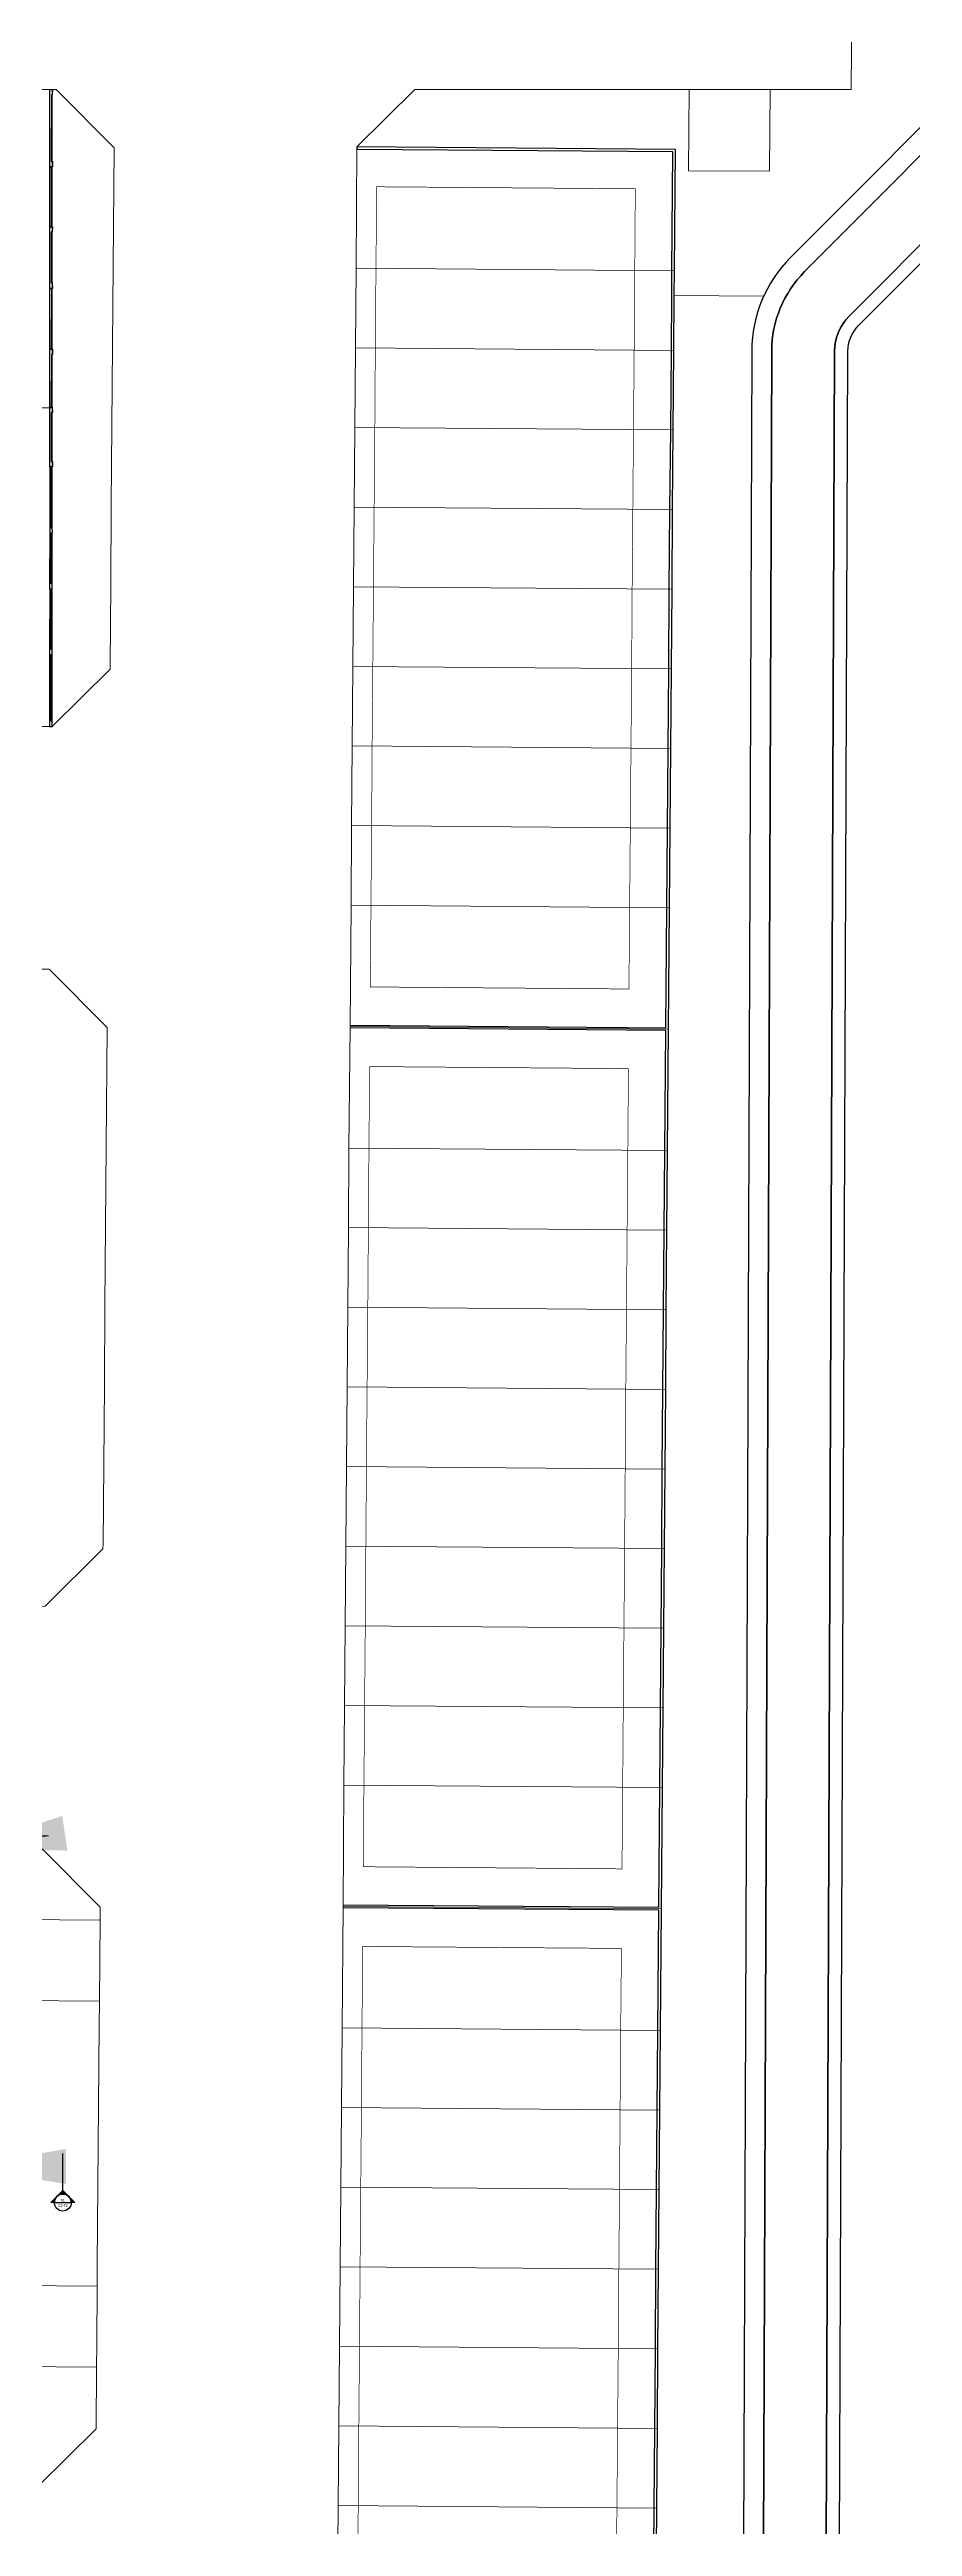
# Model space of a CAD drawing. Header units: centimetres. Extents: x -6122352 to 7132207, y -1694241 to 1947892.
# Drawn here: x 262330 to 327357, y -135533 to 51114 of the extents above; entities that cross this region are included whole.
import ezdxf
from ezdxf.enums import TextEntityAlignment as Align

# ---------------------------------------------------------------- set-up
doc = ezdxf.new("R2010")
doc.units = ezdxf.units.CM
doc.header["$MEASUREMENT"] = 0
doc.linetypes.add('XR-AR-END-SETTING OUT PLAN$0$23261-XR-AR-SI-GF$0$HIDDEN', pattern=[0.375, 0.25, -0.125])
for name, color, linetype in [('00-MI-DIM', 7, 'Continuous'), ('23585-XR-AR-BOUNDARY WALLS AND SETBACKS$0$setback', 7, 'XR-AR-END-SETTING OUT PLAN$0$23261-XR-AR-SI-GF$0$HIDDEN'), ('23585-XR-AR-DAMAC PLOT LIMITS$0$1-Utility Corridor', 44, 'Continuous'), ('@MI-REF LAYER', 7, 'Continuous')]:
    doc.layers.add(name, color=color, linetype=linetype)
for name, color, linetype, lineweight, true_color in [('08-Compound Wall-1', 7, 'Continuous', 25, 0xa80000), ('08-Compound Wall-2', 6, 'Continuous', 25, 0xff00ff), ('23585-XR-AR-DAMAC PLOT LIMITS$0$1-End units', 7, 'Continuous', 5, 0xf8991e), ('23585-XR-AR-DAMAC PLOT LIMITS$0$1-Open Space', 7, 'Continuous', 5, 0x90cf5a), ('23585-XR-AR-DAMAC PLOT LIMITS$0$1-Sikka Corridor', 7, 'Continuous', 5, 0x7f5f00), ('23585-XR-AR-DAMAC PLOT LIMITS$0$1-Utility', 7, 'Continuous', 5, 0x8db1ff)]:
    doc.layers.add(name, color=color, linetype=linetype, lineweight=lineweight, true_color=true_color)
doc.layers.add('23585-XR-AR-DAMAC PLOT LIMITS$0$1-Mid units', color=41, linetype='Continuous', lineweight=5)
doc.layers.add('A-ANNO-TEXT', color=3, linetype='Continuous', lineweight=25)
doc.styles.add('Gen-Text', font='arial.ttf', dxfattribs={"height": 2.5})
doc.styles.add('tahoma', font='tahoma.ttf')
doc.dimstyles.new('Dim Arrow Ann', dxfattribs={"dimtxt": 2.5, "dimasz": 3, "dimexe": 1.5, "dimexo": 1.5, "dimgap": 1, "dimtad": 1, "dimdec": 0, "dimlfac": 1000, "dimzin": 0, "dimdsep": 46, "dimtxsty": 'Gen-Text', "dimblk": 'ARCHTICK', "dimcen": 0, "dimclrd": 7, "dimclre": 7, "dimclrt": 7, "dimadec": 0, "dimazin": 0, "dimtfac": 1, "dimtdec": 0, "dimtofl": 0, "dimtmove": 2, "dimatfit": 3, "dimfxl": 1, "dimtolj": 1, "dimtzin": 0, "dimlwd": 0, "dimlwe": 0, "dimarcsym": 0})

# ---------------------------------------------------------------- blocks, each defined once
blk = doc.blocks.new('23585-XR-AR-BOUNDARY WALLS AND SETBACKS')
at = {"layer": '08-Compound Wall-1', "color": 3}
for points in [[(496537.81, 2769118.94), (496541.13, 2769115.9), (496541.05, 2769115.81), (496537.73, 2769118.85)], [(496541.05, 2769115.81), (496541.19, 2769115.95), (496541.48, 2769115.68), (496541.43, 2769115.62), (496544.26, 2769113.03), (496544.31, 2769113.09), (496544.61, 2769112.82), (496544.47, 2769112.68)], [(496544.56, 2769112.76), (496547.92, 2769109.67), (496547.84, 2769109.59), (496544.48, 2769112.67)], [(496547.85, 2769109.58), (496547.99, 2769109.73), (496548.28, 2769109.46), (496548.23, 2769109.4), (496551.15, 2769106.72), (496551.07, 2769106.63)], [(496551.08, 2769106.63), (496551.21, 2769106.77), (496551.51, 2769106.5), (496551.45, 2769106.44), (496554.17, 2769103.95), (496554.23, 2769104.01), (496554.52, 2769103.74), (496554.39, 2769103.59)], [(496557.84, 2769100.59), (496554.48, 2769103.67), (496554.4, 2769103.58), (496557.76, 2769100.5)], [(496557.77, 2769100.49), (496561.18, 2769097.36), (496561.32, 2769097.51), (496561.02, 2769097.78), (496560.97, 2769097.72), (496558.14, 2769100.31), (496558.2, 2769100.37), (496557.9, 2769100.64)], [(496564.59, 2769094.41), (496561.27, 2769097.44), (496561.19, 2769097.36), (496564.5, 2769094.32)]]:
    blk.add_lwpolyline(points, close=True, dxfattribs=at)
at = {"layer": '08-Compound Wall-2'}
for points in [[(496703.11, 2769029.34), (496698.72, 2769033.43), (496694.33, 2769037.51), (496689.93, 2769041.6), (496685.54, 2769045.69), (496681.15, 2769049.78), (496676.76, 2769053.86), (496672.36, 2769057.95), (496665.67, 2769064.19), (496658.97, 2769070.42), (496654.58, 2769074.51), (496650.19, 2769078.6), (496645.79, 2769082.68), (496641.4, 2769086.77), (496637.01, 2769090.86), (496632.62, 2769094.94), (496628.22, 2769099.03), (496623.83, 2769103.12), (496617.13, 2769109.36), (496610.44, 2769115.59), (496606.04, 2769119.68), (496601.65, 2769123.76), (496597.26, 2769127.85), (496592.87, 2769131.94), (496588.47, 2769136.03), (496584.08, 2769140.11), (496579.69, 2769144.2), (496576.67, 2769147.01), (496575.3, 2769148.29), (496568.6, 2769154.52), (496552.25, 2769136.95), (496552.4, 2769136.82)], [(496600.71, 2769091.86), (496616.92, 2769109.28), (496610.3, 2769115.44), (496605.91, 2769119.53), (496601.51, 2769123.62), (496597.12, 2769127.71), (496592.73, 2769131.79), (496588.34, 2769135.88), (496583.95, 2769139.97), (496579.56, 2769144.06), (496576.53, 2769146.87), (496575.16, 2769148.14), (496568.61, 2769154.24), (496552.4, 2769136.82)], [(496537.51, 2769119.21), (496537.57, 2769119.27), (496537.86, 2769119), (496537.73, 2769118.86), (496533.42, 2769122.8), (496533.56, 2769122.94), (496533.85, 2769122.67), (496533.8, 2769122.62), (496537.51, 2769119.21)], [(496665.46, 2769064.11), (496658.83, 2769070.27), (496654.44, 2769074.36), (496650.05, 2769078.45), (496645.66, 2769082.54), (496641.26, 2769086.62), (496636.87, 2769090.71), (496632.48, 2769094.8), (496628.09, 2769098.89), (496623.7, 2769102.97), (496617.07, 2769109.14), (496600.86, 2769091.72)], [(496564.89, 2769094.13), (496564.94, 2769094.19), (496564.65, 2769094.46), (496564.51, 2769094.31), (496568.81, 2769090.37), (496568.95, 2769090.52), (496568.65, 2769090.79), (496568.6, 2769090.73), (496564.89, 2769094.13)], [(496665.46, 2769064.11), (496649.24, 2769046.69)], [(496665.6, 2769063.97), (496649.39, 2769046.55)], [(496697.7, 2769001.58), (496713.92, 2769019.01), (496707.37, 2769025.1), (496702.97, 2769029.19), (496698.58, 2769033.28), (496694.19, 2769037.37), (496689.8, 2769041.46), (496685.4, 2769045.54), (496681.01, 2769049.63), (496676.62, 2769053.72), (496672.23, 2769057.8), (496665.6, 2769063.97)]]:
    blk.add_lwpolyline(points, dxfattribs=at)
at = {"layer": '23585-XR-AR-BOUNDARY WALLS AND SETBACKS$0$setback', "ltscale": 40, "const_width": 0.05}
for points in [[(496599.61, 2769094.93), (496612.89, 2769109.2), (496608.39, 2769113.39), (496604, 2769117.48), (496599.61, 2769121.57), (496595.22, 2769125.66), (496590.82, 2769129.74), (496586.43, 2769133.83), (496582.04, 2769137.92), (496577.65, 2769142.01), (496574.63, 2769144.82), (496573.25, 2769146.1), (496568.75, 2769150.28), (496555.47, 2769136.01), (496559.97, 2769131.82), (496564.36, 2769127.73), (496568.76, 2769123.65), (496573.15, 2769119.56), (496577.54, 2769115.47), (496581.93, 2769111.38), (496586.32, 2769107.29), (496590.72, 2769103.21), (496595.11, 2769099.12)], [(496652.54, 2769045.67), (496657.04, 2769041.48), (496661.43, 2769037.4), (496665.82, 2769033.31), (496670.21, 2769029.22), (496674.61, 2769025.13), (496679, 2769021.04), (496683.39, 2769016.96), (496687.78, 2769012.87), (496692.17, 2769008.78), (496696.67, 2769004.59), (496709.96, 2769018.87), (496705.46, 2769023.05), (496701.07, 2769027.14), (496696.67, 2769031.23), (496692.28, 2769035.32), (496687.89, 2769039.41), (496683.5, 2769043.49), (496679.11, 2769047.58), (496674.71, 2769051.67), (496670.32, 2769055.75), (496665.82, 2769059.95)]]:
    blk.add_lwpolyline(points, close=True, dxfattribs=at)
blk.add_lwpolyline([(496661.43, 2769064.03), (496648.14, 2769049.76), (496643.64, 2769053.95), (496639.25, 2769058.04), (496634.86, 2769062.13), (496630.47, 2769066.21), (496626.07, 2769070.3), (496621.68, 2769074.39), (496617.29, 2769078.48), (496612.9, 2769082.56), (496608.5, 2769086.65), (496604, 2769090.84), (496617.29, 2769105.12), (496621.79, 2769100.93), (496626.18, 2769096.84), (496630.57, 2769092.75), (496634.96, 2769088.66), (496639.36, 2769084.57), (496643.75, 2769080.49), (496648.14, 2769076.4), (496652.53, 2769072.31), (496656.93, 2769068.22), (496661.43, 2769064.03)], dxfattribs=at)
blk = doc.blocks.new('A$C9d9485f6')
at = {"layer": 'A-ANNO-TEXT', "rotation": 312.4881850805905}
blk.add_blockref('23585-XR-AR-BOUNDARY WALLS AND SETBACKS', (-2377088.53, -1504219.25), dxfattribs=at)
blk = doc.blocks.new('23585-XR-AR-DAMAC PLOT LIMITS')
at = {"layer": '23585-XR-AR-DAMAC PLOT LIMITS$0$1-End units', "color": 251, "true_color": 0x636466}
for points in [[(496575.3, 2769148.29), (496558.95, 2769130.72), (496552.25, 2769136.95), (496568.6, 2769154.52)], [(496551.25, 2769106.73), (496545.07, 2769099.99), (496527.38, 2769116.2), (496533.56, 2769122.94)], [(496617.13, 2769109.36), (496600.78, 2769091.79), (496594.09, 2769098.02), (496610.44, 2769115.59)], [(496623.83, 2769103.12), (496607.48, 2769085.55), (496600.78, 2769091.79), (496617.13, 2769109.36)], [(496568.95, 2769090.52), (496562.77, 2769083.77), (496545.07, 2769099.99), (496551.25, 2769106.73)], [(496665.67, 2769064.19), (496649.32, 2769046.62), (496642.62, 2769052.85), (496658.97, 2769070.42)], [(496672.36, 2769057.95), (496656.02, 2769040.39), (496649.32, 2769046.62), (496665.67, 2769064.19)]]:
    blk.add_lwpolyline(points, close=True, dxfattribs=at)
at = {"layer": '23585-XR-AR-DAMAC PLOT LIMITS$0$1-Mid units', "color": 251, "true_color": 0x636466}
for points in [[(496576.67, 2769147.01), (496579.69, 2769144.2), (496563.34, 2769126.64), (496558.95, 2769130.72), (496575.3, 2769148.29)], [(496584.08, 2769140.11), (496567.73, 2769122.55), (496563.34, 2769126.64), (496579.69, 2769144.2)], [(496588.47, 2769136.03), (496572.13, 2769118.46), (496567.73, 2769122.55), (496584.08, 2769140.11)], [(496592.87, 2769131.94), (496576.52, 2769114.37), (496572.13, 2769118.46), (496588.47, 2769136.03)], [(496597.26, 2769127.85), (496580.91, 2769110.28), (496576.52, 2769114.37), (496592.87, 2769131.94)], [(496601.65, 2769123.76), (496585.3, 2769106.2), (496580.91, 2769110.28), (496597.26, 2769127.85)], [(496606.04, 2769119.68), (496589.69, 2769102.11), (496585.3, 2769106.2), (496601.65, 2769123.76)], [(496610.44, 2769115.59), (496594.09, 2769098.02), (496589.69, 2769102.11), (496606.04, 2769119.68)], [(496628.22, 2769099.03), (496611.87, 2769081.47), (496607.48, 2769085.55), (496623.83, 2769103.12)], [(496632.62, 2769094.94), (496616.27, 2769077.38), (496611.87, 2769081.47), (496628.22, 2769099.03)], [(496637.01, 2769090.86), (496620.66, 2769073.29), (496616.27, 2769077.38), (496632.62, 2769094.94)], [(496641.4, 2769086.77), (496625.05, 2769069.2), (496620.66, 2769073.29), (496637.01, 2769090.86)], [(496645.79, 2769082.68), (496629.44, 2769065.12), (496625.05, 2769069.2), (496641.4, 2769086.77)], [(496650.19, 2769078.6), (496633.84, 2769061.03), (496629.44, 2769065.12), (496645.79, 2769082.68)], [(496654.58, 2769074.51), (496638.23, 2769056.94), (496633.84, 2769061.03), (496650.19, 2769078.6)], [(496658.97, 2769070.42), (496642.62, 2769052.85), (496638.23, 2769056.94), (496654.58, 2769074.51)], [(496676.76, 2769053.86), (496660.41, 2769036.3), (496656.02, 2769040.39), (496672.36, 2769057.95)], [(496681.15, 2769049.78), (496664.8, 2769032.21), (496660.41, 2769036.3), (496676.76, 2769053.86)], [(496685.54, 2769045.69), (496669.19, 2769028.12), (496664.8, 2769032.21), (496681.15, 2769049.78)], [(496689.93, 2769041.6), (496673.58, 2769024.03), (496669.19, 2769028.12), (496685.54, 2769045.69)], [(496694.33, 2769037.51), (496677.98, 2769019.95), (496673.58, 2769024.03), (496689.93, 2769041.6)], [(496698.72, 2769033.43), (496682.37, 2769015.86), (496677.98, 2769019.95), (496694.33, 2769037.51)], [(496703.11, 2769029.34), (496686.76, 2769011.77), (496682.37, 2769015.86), (496698.72, 2769033.43)]]:
    blk.add_lwpolyline(points, close=True, dxfattribs=at)
at = {"layer": '23585-XR-AR-DAMAC PLOT LIMITS$0$1-Open Space', "color": 251, "true_color": 0x636466}
blk.add_lwpolyline([(496578.49, 2769199.07), (496560.84, 2769179.8), (496574.22, 2769167.32), (496570.1, 2769162.83), (496574.61, 2769158.63), (496570.45, 2769154.16), (496565.98, 2769158.33), (496561.76, 2769153.72), (496552, 2769143.08), (496552.25, 2769136.95), (496568.6, 2769154.52), (496575.3, 2769148.29), (496576.67, 2769147.01), (496581.26, 2769151.95, -0.089425), (496580.47, 2769155.41)], format="xyb", close=True, dxfattribs=at)
blk.add_lwpolyline([(496826.64, 2768924.26), (496583.68, 2769148.51, -0.106205), (496581.26, 2769151.95), (496576.67, 2769147.01), (496579.69, 2769144.2), (496584.08, 2769140.11), (496588.47, 2769136.03), (496592.87, 2769131.94), (496597.26, 2769127.85), (496601.65, 2769123.76), (496606.04, 2769119.68), (496610.44, 2769115.59), (496617.13, 2769109.36), (496623.83, 2769103.12), (496628.22, 2769099.03), (496632.62, 2769094.94), (496637.01, 2769090.86), (496641.4, 2769086.77), (496645.79, 2769082.68), (496650.19, 2769078.6), (496654.58, 2769074.51), (496658.97, 2769070.42), (496665.67, 2769064.19), (496672.36, 2769057.95), (496676.76, 2769053.86), (496681.15, 2769049.78), (496685.54, 2769045.69), (496689.93, 2769041.6), (496694.33, 2769037.51), (496698.72, 2769033.43), (496703.11, 2769029.34)], format="xyb", dxfattribs=at)
for points in [[(496564.05, 2769100.98), (496568.44, 2769096.89), (496568.7, 2769096.65), (496568.95, 2769090.52), (496551.25, 2769106.73), (496533.56, 2769122.94), (496533.76, 2769123.16), (496539.94, 2769123.41), (496546.48, 2769117.33), (496550.87, 2769113.24), (496555.27, 2769109.15), (496559.66, 2769105.06)], [(496608.19, 2769059.9), (496612.58, 2769055.81), (496616.98, 2769051.72), (496617.23, 2769051.48), (496617.48, 2769045.34), (496616.96, 2769044.77), (496599.26, 2769060.99), (496581.57, 2769077.2), (496582.29, 2769077.99), (496588.48, 2769078.24), (496595.02, 2769072.16), (496599.41, 2769068.07), (496603.8, 2769063.98)], [(496662.38, 2769009.47), (496665.77, 2769006.31), (496666.02, 2769000.18), (496662.02, 2768995.82), (496644.33, 2769012.03), (496626.63, 2769028.24), (496630.83, 2769032.83), (496637.01, 2769033.08), (496637.72, 2769032.41), (496633.55, 2769027.94), (496638.01, 2769023.78), (496642.19, 2769028.25), (496643.55, 2769026.99), (496647.94, 2769022.9), (496652.33, 2769018.81), (496656.72, 2769014.73), (496657.91, 2769013.62), (496653.74, 2769009.15), (496658.2, 2769004.99)]]:
    blk.add_lwpolyline(points, close=True, dxfattribs=at)
at = {"layer": '23585-XR-AR-DAMAC PLOT LIMITS$0$1-Sikka Corridor', "color": 251, "true_color": 0x636466}
blk.add_lwpolyline([(496809.72, 2768958.03), (496593.74, 2769157.38), (496591.82, 2769199.68), (496590.51, 2769228.55, 0.200277), (496582.84, 2769244.81), (496556.97, 2769268.19, 0.197579), (496540.26, 2769274.19), (496502.83, 2769272.49), (496470.62, 2769271.03), (496367.31, 2769366.39), (496366.55, 2769367.1), (496363.19, 2769361.9), (496467.5, 2769265.6, 0.200283), (496469.5, 2769264.87), (496503.1, 2769266.39), (496540.54, 2769268.09, -0.197579), (496552.88, 2769263.66), (496578.75, 2769240.28, -0.200277), (496584.41, 2769228.27), (496585.72, 2769199.4), (496587.71, 2769155.73, 0.197505), (496588.59, 2769153.83), (496831.58, 2768929.56)], format="xyb", dxfattribs=at)
at = {"layer": '23585-XR-AR-DAMAC PLOT LIMITS$0$1-Utility', "color": 251, "true_color": 0x636466}
for points in [[(496574.61, 2769158.63), (496570.45, 2769154.16), (496565.98, 2769158.33), (496570.1, 2769162.83)], [(496637.72, 2769032.41), (496633.55, 2769027.94), (496638.01, 2769023.78), (496642.19, 2769028.25)], [(496661.12, 2769010.64), (496657.91, 2769013.62), (496653.74, 2769009.15), (496658.2, 2769004.99), (496662.38, 2769009.47)]]:
    blk.add_lwpolyline(points, close=True, dxfattribs=at)
at = {"layer": '23585-XR-AR-DAMAC PLOT LIMITS$0$1-Utility Corridor', "color": 251, "true_color": 0x636466}
for points in [[(496831.58, 2768929.56), (496588.59, 2769153.83, -0.197505), (496587.71, 2769155.73), (496585.72, 2769199.4), (496584.41, 2769228.27, 0.200277), (496578.75, 2769240.28), (496552.88, 2769263.66, 0.197579), (496540.54, 2769268.09), (496503.1, 2769266.39), (496469.5, 2769264.87, -0.200283), (496467.5, 2769265.6), (496363.19, 2769361.9), (496257.57, 2769459.4)], [(496256.57, 2769458.95), (496362.51, 2769361.16), (496466.82, 2769264.87, 0.200283), (496469.55, 2769263.87), (496503.15, 2769265.39), (496540.58, 2769267.09, -0.197579), (496552.21, 2769262.92), (496578.08, 2769239.54, -0.200277), (496583.41, 2769228.23), (496584.72, 2769199.35), (496586.71, 2769155.69, 0.197505), (496587.91, 2769153.1), (496830.9, 2768928.83)], [(496830.9, 2768928.83), (496587.91, 2769153.1, -0.197505), (496586.71, 2769155.69), (496584.72, 2769199.35), (496583.41, 2769228.23, 0.200277), (496578.08, 2769239.54), (496552.21, 2769262.92, 0.197579), (496540.58, 2769267.09), (496503.15, 2769265.39), (496469.55, 2769263.87, -0.200283), (496466.82, 2769264.87), (496362.51, 2769361.16), (496256.57, 2769458.95)], [(496251.85, 2769456.86), (496359.3, 2769357.68), (496463.61, 2769261.38, 0.200283), (496469.76, 2769259.14), (496503.36, 2769260.66), (496540.8, 2769262.36, -0.197579), (496549.03, 2769259.4), (496574.9, 2769236.02, -0.200277), (496578.68, 2769228.01), (496579.99, 2769199.14), (496581.97, 2769155.47, 0.197505), (496584.7, 2769149.61), (496827.67, 2768925.36)], [(496827.67, 2768925.36), (496584.7, 2769149.61, -0.197505), (496581.97, 2769155.47), (496579.99, 2769199.14), (496578.68, 2769228.01, 0.200277), (496574.9, 2769236.02), (496549.03, 2769259.4, 0.197579), (496540.8, 2769262.36), (496503.36, 2769260.66), (496469.76, 2769259.14, -0.200283), (496463.61, 2769261.38), (496359.3, 2769357.68), (496251.85, 2769456.86)], [(496250.36, 2769456.2), (496358.28, 2769356.58), (496462.59, 2769260.28, 0.200283), (496469.83, 2769257.64), (496503.43, 2769259.16), (496540.87, 2769260.86, -0.197579), (496548.03, 2769258.29), (496573.9, 2769234.91, -0.200277), (496577.18, 2769227.94), (496578.49, 2769199.07), (496580.47, 2769155.41, 0.197505), (496583.68, 2769148.51), (496826.64, 2768924.26)]]:
    blk.add_lwpolyline(points, format="xyb", dxfattribs=at)
blk = doc.blocks.new('A$Cf093b529')
at = {"layer": 'A-ANNO-TEXT'}
blk.add_blockref('23585-XR-AR-DAMAC PLOT LIMITS', (-495391.99, -2768603.44), dxfattribs=at)
blk = doc.blocks.new('_ArchTick')
at = {"color": 0, "linetype": 'ByBlock', "const_width": 0.15}
blk.add_lwpolyline([(-0.5, -0.5), (0.5, 0.5)], dxfattribs=at)
blk = doc.blocks.new('*U1873')
h = blk.add_hatch(color=94)
edge = h.paths.add_edge_path()
edge.add_line((-7.9, 0), (-11.2, 0))
edge.add_line((-11.2, 0), (0, 11.2))
edge.add_line((0, 11.2), (11.2, 0))
edge.add_line((11.2, 0), (7.9, 0))
edge.add_arc((0, 0), 7.94, 0, 180)
at = {"color": 8}
blk.add_line((0, 7.9), (0, 46), dxfattribs=at).dxf.unprotected_set("ltscale", 0)
at = {"color": 94}
blk.add_line((-7.9, 0), (7.9, 0), dxfattribs=at)
blk.add_lwpolyline([(-7.9, 0), (-11.2, 0), (0, 11.2), (11.2, 0), (7.9, 0, 1)], format="xyb", close=True, dxfattribs=at)
blk.add_circle((0, 0), 7.94, dxfattribs=at)
at = {"style": 'tahoma', "flags": 8}
for tag, p in [('VIEWNUMBER-b', (-2953.4, 0)), ('VIEWNUMBER', (0, 0))]:
    blk.add_attdef(tag, text='', height=2.5, dxfattribs=at).set_placement(p, align=Align.BOTTOM_CENTER)
for tag, p in [('SHEETNUMBER-b', (-2953.4, -1.6)), ('SHEETNUMBER', (0, -1.6))]:
    blk.add_attdef(tag, text='', height=2.5, dxfattribs=at).set_placement(p, align=Align.TOP_CENTER)

msp = doc.modelspace()

# ---------------------------------------------------------------- block references
at = {"layer": '00-MI-DIM'}
ref = msp.add_blockref('*U1873', (263334.2893, -111126.94666), dxfattribs=dict(at, xscale=80.56703663452048, yscale=80.56703663452048, zscale=80.56703663452048))
ref.add_attrib('VIEWNUMBER', '01', dxfattribs={"layer": '0', "height": 201.417592, "style": 'tahoma'}).set_placement((263334.2893, -111126.94666), align=Align.BOTTOM_CENTER)
ref.add_attrib('SHEETNUMBER', 'G2-T2', dxfattribs={"layer": '0', "height": 201.417592, "style": 'tahoma'}).set_placement((263334.2893, -111254.84683), align=Align.TOP_CENTER)
at = {"layer": '@MI-REF LAYER', "xscale": 1000, "yscale": 1000, "zscale": 1000}
msp.add_blockref('A$C9d9485f6', (-23958.95046, 48155.57226), dxfattribs=at)
at = {"layer": '@MI-REF LAYER', "xscale": 1000, "yscale": 1000, "zscale": 1000, "rotation": 312.4882903633292}
msp.add_blockref('A$Cf093b529', (-891608.73293, 539022.72011), dxfattribs=at)

# ---------------------------------------------------------------- leaders
at = {"annotation_type": 0, "has_hookline": 1}
for points, hookline_direction, text_width, horizontal_direction in [([(255573.53027, -84493.54709), (262263.3371, -83483.96923), (254264.73218, -83334.57268)], 1, 2372.92208, (0.999826, -0.018675, 0)), ([(255570.12198, -108493.45577), (256853.825, -108478.37711)], 0, 2318.18182, (0.999896, 0.014422, 0))]:
    msp.add_leader(points, dimstyle='Dim Arrow Ann', override={"dimscale": 0, "dimasz": 8000, "dimtad": 0}, dxfattribs=dict(at, hookline_direction=hookline_direction, text_width=text_width, horizontal_direction=horizontal_direction))

doc.saveas('drawing.dxf')
